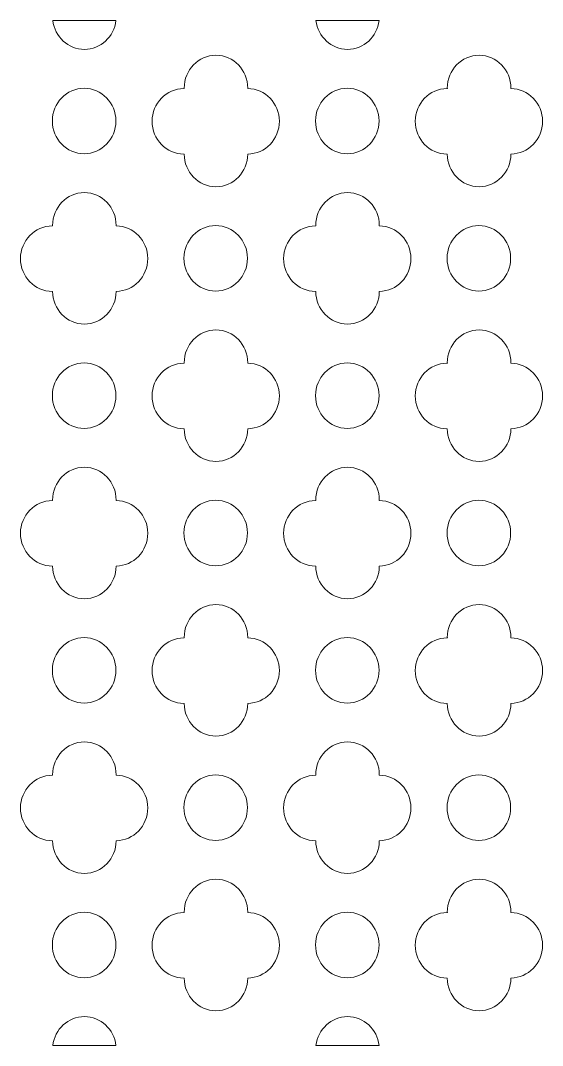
# Model space of a CAD drawing. Header units: millimetres. Extents: x -1200 to 1200, y -590 to 590.
# Drawn here: x -73 to 528, y -590 to 590 of the extents above; entities that cross this region are included whole.
import ezdxf

# ---------------------------------------------------------------- set-up
doc = ezdxf.new("R2010")
doc.units = ezdxf.units.MM
doc.header["$MEASUREMENT"] = 0
doc.layers.add('Layer 1', color=7, linetype='Continuous')

msp = doc.modelspace()

# ---------------------------------------------------------------- linework, layer by layer
at = {"layer": 'Layer 1', "color": 250, "lineweight": 20}
for points, knots in [([(36.5548, 589.9307), (36.5548, 589.9307), (-36.1263, 589.9307), (-36.1263, 589.9307), (-33.9821, 571.2501), (-18.4893, 556.6843), (0.2106, 556.6843), (18.917, 556.6843), (34.4108, 571.2503), (36.5548, 589.9307)], [0, 0, 0, 0, 0.333333333, 0.333333333, 0.333333333, 0.666666667, 0.666666667, 0.666666667, 1, 1, 1, 1]), ([(339.5655, 589.9307), (339.5655, 589.9307), (266.8844, 589.9307), (266.8844, 589.9307), (269.0281, 571.2501), (284.5215, 556.6843), (303.2213, 556.6843), (321.9277, 556.6843), (337.4214, 571.2503), (339.5655, 589.9307)], [0, 0, 0, 0, 0.333333333, 0.333333333, 0.333333333, 0.666666667, 0.666666667, 0.666666667, 1, 1, 1, 1]), ([(115.1206, 512.206), (115.1206, 532.9512), (131.5583, 549.8759), (151.7161, 549.8759), (171.8811, 549.8759), (188.3187, 532.9512), (188.3187, 512.206), (188.3187, 511.992), (188.314, 511.7793), (188.3102, 511.5669), (208.3795, 511.4503), (224.7036, 494.5728), (224.7036, 473.9), (224.7036, 453.2146), (208.3834, 436.3395), (188.3178, 436.2178), (188.2906, 415.4813), (171.8643, 398.5845), (151.7161, 398.5845), (131.5742, 398.5845), (115.1479, 415.4818), (115.1214, 436.2194), (115.0023, 436.2186), (114.8827, 436.2153), (114.7635, 436.2153), (94.6057, 436.2153), (78.1686, 453.1399), (78.1686, 473.9), (78.1686, 494.6453), (94.6057, 511.5699), (114.7635, 511.5699), (114.8856, 511.5699), (115.0065, 511.5663), (115.1286, 511.5656), (115.1252, 511.7785), (115.1206, 511.992), (115.1206, 512.206)], [0, 0, 0, 0, 0.083333333, 0.083333333, 0.083333333, 0.166666667, 0.166666667, 0.166666667, 0.25, 0.25, 0.25, 0.333333333, 0.333333333, 0.333333333, 0.416666667, 0.416666667, 0.416666667, 0.5, 0.5, 0.5, 0.583333333, 0.583333333, 0.583333333, 0.666666667, 0.666666667, 0.666666667, 0.75, 0.75, 0.75, 0.833333333, 0.833333333, 0.833333333, 0.916666667, 0.916666667, 0.916666667, 1, 1, 1, 1]), ([(381.1789, 473.9), (381.1789, 494.6453), (397.6164, 511.5699), (417.7742, 511.5699), (417.8964, 511.5699), (418.0172, 511.5663), (418.1394, 511.5656), (418.1359, 511.7785), (418.1313, 511.992), (418.1313, 512.206), (418.1313, 532.9512), (434.5684, 549.8759), (454.7269, 549.8759), (474.8918, 549.8759), (491.3289, 532.9512), (491.3289, 512.206), (491.3289, 511.992), (491.3247, 511.7793), (491.3209, 511.5669), (511.3904, 511.4503), (527.7143, 494.5728), (527.7143, 473.9), (527.7143, 453.2146), (511.3942, 436.3395), (491.3282, 436.2178), (491.3012, 415.4813), (474.8751, 398.5845), (454.7269, 398.5845), (434.5848, 398.5845), (418.1576, 415.4818), (418.1321, 436.2194), (418.0131, 436.2186), (417.8934, 436.2153), (417.7742, 436.2153), (397.6164, 436.2153), (381.1789, 453.1399), (381.1789, 473.9)], [0, 0, 0, 0, 0.083333333, 0.083333333, 0.083333333, 0.166666667, 0.166666667, 0.166666667, 0.25, 0.25, 0.25, 0.333333333, 0.333333333, 0.333333333, 0.416666667, 0.416666667, 0.416666667, 0.5, 0.5, 0.5, 0.583333333, 0.583333333, 0.583333333, 0.666666667, 0.666666667, 0.666666667, 0.75, 0.75, 0.75, 0.833333333, 0.833333333, 0.833333333, 0.916666667, 0.916666667, 0.916666667, 1, 1, 1, 1]), ([(-0.0732, 436.5524), (-20.2312, 436.5524), (-36.6685, 453.4774), (-36.6685, 474.2376), (-36.6685, 494.9827), (-20.2312, 511.9075), (-0.0732, 511.9075), (20.0918, 511.9075), (36.5292, 494.9827), (36.5292, 474.2376), (36.5292, 453.4774), (20.0918, 436.5524), (-0.0732, 436.5524)], [0, 0, 0, 0, 0.25, 0.25, 0.25, 0.5, 0.5, 0.5, 0.75, 0.75, 0.75, 1, 1, 1, 1]), ([(266.3422, 474.2376), (266.3422, 494.9827), (282.7793, 511.9075), (302.9375, 511.9075), (323.1025, 511.9075), (339.5397, 494.9827), (339.5397, 474.2376), (339.5397, 453.4774), (323.1025, 436.5524), (302.9375, 436.5524), (282.7793, 436.5524), (266.3422, 453.4774), (266.3422, 474.2376)], [0, 0, 0, 0, 0.25, 0.25, 0.25, 0.5, 0.5, 0.5, 0.75, 0.75, 0.75, 1, 1, 1, 1]), ([(-73.3369, 315.8001), (-73.3369, 336.5453), (-56.8996, 353.47), (-36.7419, 353.47), (-36.6197, 353.47), (-36.4981, 353.4664), (-36.3764, 353.4657), (-36.3801, 353.6789), (-36.3846, 353.892), (-36.3846, 354.1059), (-36.3846, 374.8514), (-19.9472, 391.7759), (0.2106, 391.7759), (20.3757, 391.7759), (36.8132, 374.8514), (36.8132, 354.1059), (36.8132, 353.8927), (36.8087, 353.6801), (36.8052, 353.4672), (56.8743, 353.3503), (73.1983, 336.473), (73.1983, 315.8001), (73.1983, 295.1145), (56.8779, 278.2396), (36.8124, 278.1184), (36.7854, 257.3813), (20.359, 240.4845), (0.2106, 240.4845), (-19.9313, 240.4845), (-36.3574, 257.3829), (-36.384, 278.12), (-36.5032, 278.1192), (-36.6224, 278.1153), (-36.7419, 278.1153), (-56.8996, 278.1153), (-73.3369, 295.04), (-73.3369, 315.8001)], [0, 0, 0, 0, 0.083333333, 0.083333333, 0.083333333, 0.166666667, 0.166666667, 0.166666667, 0.25, 0.25, 0.25, 0.333333333, 0.333333333, 0.333333333, 0.416666667, 0.416666667, 0.416666667, 0.5, 0.5, 0.5, 0.583333333, 0.583333333, 0.583333333, 0.666666667, 0.666666667, 0.666666667, 0.75, 0.75, 0.75, 0.833333333, 0.833333333, 0.833333333, 0.916666667, 0.916666667, 0.916666667, 1, 1, 1, 1]), ([(229.6739, 315.8001), (229.6739, 336.5453), (246.1111, 353.47), (266.2688, 353.47), (266.391, 353.47), (266.5118, 353.4664), (266.6341, 353.4657), (266.6305, 353.6789), (266.6261, 353.892), (266.6261, 354.1059), (266.6261, 374.8514), (283.0635, 391.7759), (303.2213, 391.7759), (323.3863, 391.7759), (339.824, 374.8514), (339.824, 354.1059), (339.824, 353.8927), (339.8194, 353.6801), (339.8157, 353.4672), (359.885, 353.3503), (376.209, 336.473), (376.209, 315.8001), (376.209, 295.1145), (359.8888, 278.2396), (339.8231, 278.1184), (339.796, 257.3813), (323.3697, 240.4845), (303.2213, 240.4845), (283.0796, 240.4845), (266.6526, 257.3829), (266.6268, 278.12), (266.5077, 278.1192), (266.3881, 278.1153), (266.2688, 278.1153), (246.1111, 278.1153), (229.6739, 295.04), (229.6739, 315.8001)], [0, 0, 0, 0, 0.083333333, 0.083333333, 0.083333333, 0.166666667, 0.166666667, 0.166666667, 0.25, 0.25, 0.25, 0.333333333, 0.333333333, 0.333333333, 0.416666667, 0.416666667, 0.416666667, 0.5, 0.5, 0.5, 0.583333333, 0.583333333, 0.583333333, 0.666666667, 0.666666667, 0.666666667, 0.75, 0.75, 0.75, 0.833333333, 0.833333333, 0.833333333, 0.916666667, 0.916666667, 0.916666667, 1, 1, 1, 1]), ([(151.4322, 278.4528), (131.2738, 278.4528), (114.8368, 295.3777), (114.8368, 316.1377), (114.8368, 336.8829), (131.2738, 353.8075), (151.4322, 353.8075), (171.5972, 353.8075), (188.0344, 336.8829), (188.0344, 316.1377), (188.0344, 295.3777), (171.5972, 278.4528), (151.4322, 278.4528)], [0, 0, 0, 0, 0.25, 0.25, 0.25, 0.5, 0.5, 0.5, 0.75, 0.75, 0.75, 1, 1, 1, 1]), ([(454.4424, 278.4528), (434.2848, 278.4528), (417.8475, 295.3777), (417.8475, 316.1377), (417.8475, 336.8829), (434.2848, 353.8075), (454.4424, 353.8075), (474.608, 353.8075), (491.0451, 336.8829), (491.0451, 316.1377), (491.0451, 295.3777), (474.608, 278.4528), (454.4424, 278.4528)], [0, 0, 0, 0, 0.25, 0.25, 0.25, 0.5, 0.5, 0.5, 0.75, 0.75, 0.75, 1, 1, 1, 1]), ([(114.7635, 120.0155), (94.6057, 120.0155), (78.1686, 136.94), (78.1686, 157.7005), (78.1686, 178.4458), (94.6057, 195.3704), (114.7635, 195.3704), (114.8856, 195.3704), (115.0065, 195.3674), (115.1286, 195.3658), (115.1252, 195.579), (115.1206, 195.7925), (115.1206, 196.0062), (115.1206, 216.7513), (131.5583, 233.6761), (151.7161, 233.6761), (171.8811, 233.6761), (188.3187, 216.7513), (188.3187, 196.0062), (188.3187, 195.7932), (188.314, 195.5807), (188.3102, 195.3681), (208.3795, 195.2505), (224.7036, 178.3739), (224.7036, 157.7005), (224.7036, 137.0146), (208.3834, 120.1396), (188.3178, 120.0186), (188.2906, 99.2814), (171.8643, 82.3847), (151.7161, 82.3847), (131.5742, 82.3847), (115.1479, 99.2831), (115.1214, 120.0209), (115.0023, 120.0194), (114.8827, 120.0155), (114.7635, 120.0155)], [0, 0, 0, 0, 0.083333333, 0.083333333, 0.083333333, 0.166666667, 0.166666667, 0.166666667, 0.25, 0.25, 0.25, 0.333333333, 0.333333333, 0.333333333, 0.416666667, 0.416666667, 0.416666667, 0.5, 0.5, 0.5, 0.583333333, 0.583333333, 0.583333333, 0.666666667, 0.666666667, 0.666666667, 0.75, 0.75, 0.75, 0.833333333, 0.833333333, 0.833333333, 0.916666667, 0.916666667, 0.916666667, 1, 1, 1, 1]), ([(381.1789, 157.7005), (381.1789, 178.4458), (397.6164, 195.3704), (417.7742, 195.3704), (417.8964, 195.3704), (418.0172, 195.3674), (418.1394, 195.3658), (418.1359, 195.579), (418.1313, 195.7925), (418.1313, 196.0062), (418.1313, 216.7513), (434.5684, 233.6761), (454.7269, 233.6761), (474.8918, 233.6761), (491.3289, 216.7513), (491.3289, 196.0062), (491.3289, 195.7932), (491.3247, 195.5807), (491.3209, 195.3681), (511.3904, 195.2505), (527.7143, 178.3739), (527.7143, 157.7005), (527.7143, 137.0146), (511.3942, 120.1396), (491.3282, 120.0186), (491.3012, 99.2814), (474.8751, 82.3847), (454.7269, 82.3847), (434.5848, 82.3847), (418.1576, 99.2831), (418.1321, 120.0209), (418.0131, 120.0194), (417.8934, 120.0155), (417.7742, 120.0155), (397.6164, 120.0155), (381.1789, 136.94), (381.1789, 157.7005)], [0, 0, 0, 0, 0.083333333, 0.083333333, 0.083333333, 0.166666667, 0.166666667, 0.166666667, 0.25, 0.25, 0.25, 0.333333333, 0.333333333, 0.333333333, 0.416666667, 0.416666667, 0.416666667, 0.5, 0.5, 0.5, 0.583333333, 0.583333333, 0.583333333, 0.666666667, 0.666666667, 0.666666667, 0.75, 0.75, 0.75, 0.833333333, 0.833333333, 0.833333333, 0.916666667, 0.916666667, 0.916666667, 1, 1, 1, 1]), ([(-36.6685, 158.0382), (-36.6685, 178.783), (-20.2312, 195.708), (-0.0732, 195.708), (20.0918, 195.708), (36.5292, 178.783), (36.5292, 158.0382), (36.5292, 137.2777), (20.0918, 120.3529), (-0.0732, 120.3529), (-20.2312, 120.3529), (-36.6685, 137.2777), (-36.6685, 158.0382)], [0, 0, 0, 0, 0.25, 0.25, 0.25, 0.5, 0.5, 0.5, 0.75, 0.75, 0.75, 1, 1, 1, 1]), ([(302.9375, 120.3529), (282.7793, 120.3529), (266.3422, 137.2777), (266.3422, 158.0382), (266.3422, 178.783), (282.7793, 195.708), (302.9375, 195.708), (323.1025, 195.708), (339.5397, 178.783), (339.5397, 158.0382), (339.5397, 137.2777), (323.1025, 120.3529), (302.9375, 120.3529)], [0, 0, 0, 0, 0.25, 0.25, 0.25, 0.5, 0.5, 0.5, 0.75, 0.75, 0.75, 1, 1, 1, 1]), ([(-36.3846, 37.9063), (-36.3846, 58.6516), (-19.9472, 75.5762), (0.2106, 75.5762), (20.3757, 75.5762), (36.8132, 58.6516), (36.8132, 37.9063), (36.8132, 37.6925), (36.8087, 37.48), (36.8052, 37.2674), (56.8743, 37.1505), (73.1983, 20.2736), (73.1983, -0.3993), (73.1983, -21.0853), (56.8779, -37.9603), (36.8124, -38.0813), (36.7854, -58.8184), (20.359, -75.715), (0.2106, -75.715), (-19.9313, -75.715), (-36.3574, -58.8177), (-36.384, -38.0798), (-36.5032, -38.0805), (-36.6224, -38.0845), (-36.7419, -38.0845), (-56.8996, -38.0845), (-73.3369, -21.1599), (-73.3369, -0.3993), (-73.3369, 20.3459), (-56.8996, 37.2705), (-36.7419, 37.2705), (-36.6197, 37.2705), (-36.4981, 37.2666), (-36.3764, 37.2651), (-36.3801, 37.4791), (-36.3846, 37.6917), (-36.3846, 37.9063)], [0, 0, 0, 0, 0.083333333, 0.083333333, 0.083333333, 0.166666667, 0.166666667, 0.166666667, 0.25, 0.25, 0.25, 0.333333333, 0.333333333, 0.333333333, 0.416666667, 0.416666667, 0.416666667, 0.5, 0.5, 0.5, 0.583333333, 0.583333333, 0.583333333, 0.666666667, 0.666666667, 0.666666667, 0.75, 0.75, 0.75, 0.833333333, 0.833333333, 0.833333333, 0.916666667, 0.916666667, 0.916666667, 1, 1, 1, 1]), ([(266.6261, 37.9063), (266.6261, 58.6516), (283.0635, 75.5762), (303.2213, 75.5762), (323.3863, 75.5762), (339.824, 58.6516), (339.824, 37.9063), (339.824, 37.6925), (339.8194, 37.48), (339.8157, 37.2674), (359.885, 37.1505), (376.209, 20.2736), (376.209, -0.3993), (376.209, -21.0853), (359.8888, -37.9603), (339.8231, -38.0813), (339.796, -58.8184), (323.3697, -75.715), (303.2213, -75.715), (283.0796, -75.715), (266.6526, -58.8177), (266.6268, -38.0798), (266.5077, -38.0805), (266.3881, -38.0845), (266.2688, -38.0845), (246.1111, -38.0845), (229.6739, -21.1599), (229.6739, -0.3993), (229.6739, 20.3459), (246.1111, 37.2705), (266.2688, 37.2705), (266.391, 37.2705), (266.5118, 37.2666), (266.6341, 37.2651), (266.6305, 37.4791), (266.6261, 37.6917), (266.6261, 37.9063)], [0, 0, 0, 0, 0.083333333, 0.083333333, 0.083333333, 0.166666667, 0.166666667, 0.166666667, 0.25, 0.25, 0.25, 0.333333333, 0.333333333, 0.333333333, 0.416666667, 0.416666667, 0.416666667, 0.5, 0.5, 0.5, 0.583333333, 0.583333333, 0.583333333, 0.666666667, 0.666666667, 0.666666667, 0.75, 0.75, 0.75, 0.833333333, 0.833333333, 0.833333333, 0.916666667, 0.916666667, 0.916666667, 1, 1, 1, 1]), ([(151.4322, -37.7468), (131.2738, -37.7468), (114.8368, -20.8223), (114.8368, -0.0616), (114.8368, 20.6837), (131.2738, 37.6081), (151.4322, 37.6081), (171.5972, 37.6081), (188.0344, 20.6837), (188.0344, -0.0616), (188.0344, -20.8223), (171.5972, -37.7468), (151.4322, -37.7468)], [0, 0, 0, 0, 0.25, 0.25, 0.25, 0.5, 0.5, 0.5, 0.75, 0.75, 0.75, 1, 1, 1, 1]), ([(417.8475, -0.0616), (417.8475, 20.6837), (434.2848, 37.6081), (454.4424, 37.6081), (474.608, 37.6081), (491.0451, 20.6837), (491.0451, -0.0616), (491.0451, -20.8223), (474.608, -37.7468), (454.4424, -37.7468), (434.2848, -37.7468), (417.8475, -20.8223), (417.8475, -0.0616)], [0, 0, 0, 0, 0.25, 0.25, 0.25, 0.5, 0.5, 0.5, 0.75, 0.75, 0.75, 1, 1, 1, 1]), ([(115.1206, -120.1931), (115.1206, -99.4481), (131.5583, -82.5233), (151.7161, -82.5233), (171.8811, -82.5233), (188.3187, -99.4481), (188.3187, -120.1931), (188.3187, -120.4074), (188.314, -120.6199), (188.3102, -120.8325), (208.3795, -120.949), (224.7036, -137.8263), (224.7036, -158.4994), (224.7036, -179.1847), (208.3834, -196.0598), (188.3178, -196.1812), (188.2906, -216.9178), (171.8643, -233.8147), (151.7161, -233.8147), (131.5742, -233.8147), (115.1479, -216.9174), (115.1214, -196.1797), (115.0023, -196.1804), (114.8827, -196.1839), (114.7635, -196.1839), (94.6057, -196.1839), (78.1686, -179.2594), (78.1686, -158.4994), (78.1686, -137.7539), (94.6057, -120.8295), (114.7635, -120.8295), (114.8856, -120.8295), (115.0065, -120.8329), (115.1286, -120.8337), (115.1252, -120.6207), (115.1206, -120.4074), (115.1206, -120.1931)], [0, 0, 0, 0, 0.083333333, 0.083333333, 0.083333333, 0.166666667, 0.166666667, 0.166666667, 0.25, 0.25, 0.25, 0.333333333, 0.333333333, 0.333333333, 0.416666667, 0.416666667, 0.416666667, 0.5, 0.5, 0.5, 0.583333333, 0.583333333, 0.583333333, 0.666666667, 0.666666667, 0.666666667, 0.75, 0.75, 0.75, 0.833333333, 0.833333333, 0.833333333, 0.916666667, 0.916666667, 0.916666667, 1, 1, 1, 1]), ([(418.1313, -120.1931), (418.1313, -99.4481), (434.5684, -82.5233), (454.7269, -82.5233), (474.8918, -82.5233), (491.3289, -99.4481), (491.3289, -120.1931), (491.3289, -120.4074), (491.3247, -120.6199), (491.3209, -120.8325), (511.3904, -120.949), (527.7143, -137.8263), (527.7143, -158.4994), (527.7143, -179.1847), (511.3942, -196.0598), (491.3282, -196.1812), (491.3012, -216.9178), (474.8751, -233.8147), (454.7269, -233.8147), (434.5848, -233.8147), (418.1576, -216.9174), (418.1321, -196.1797), (418.0131, -196.1804), (417.8934, -196.1839), (417.7742, -196.1839), (397.6164, -196.1839), (381.1789, -179.2594), (381.1789, -158.4994), (381.1789, -137.7539), (397.6164, -120.8295), (417.7742, -120.8295), (417.8964, -120.8295), (418.0172, -120.8329), (418.1394, -120.8337), (418.1359, -120.6207), (418.1313, -120.4074), (418.1313, -120.1931)], [0, 0, 0, 0, 0.083333333, 0.083333333, 0.083333333, 0.166666667, 0.166666667, 0.166666667, 0.25, 0.25, 0.25, 0.333333333, 0.333333333, 0.333333333, 0.416666667, 0.416666667, 0.416666667, 0.5, 0.5, 0.5, 0.583333333, 0.583333333, 0.583333333, 0.666666667, 0.666666667, 0.666666667, 0.75, 0.75, 0.75, 0.833333333, 0.833333333, 0.833333333, 0.916666667, 0.916666667, 0.916666667, 1, 1, 1, 1]), ([(-0.0732, -195.8467), (-20.2312, -195.8467), (-36.6685, -178.9217), (-36.6685, -158.1616), (-36.6685, -137.4164), (-20.2312, -120.4916), (-0.0732, -120.4916), (20.0918, -120.4916), (36.5292, -137.4164), (36.5292, -158.1616), (36.5292, -178.9217), (20.0918, -195.8467), (-0.0732, -195.8467)], [0, 0, 0, 0, 0.25, 0.25, 0.25, 0.5, 0.5, 0.5, 0.75, 0.75, 0.75, 1, 1, 1, 1]), ([(302.9375, -195.8467), (282.7793, -195.8467), (266.3422, -178.9217), (266.3422, -158.1616), (266.3422, -137.4164), (282.7793, -120.4916), (302.9375, -120.4916), (323.1025, -120.4916), (339.5397, -137.4164), (339.5397, -158.1616), (339.5397, -178.9217), (323.1025, -195.8467), (302.9375, -195.8467)], [0, 0, 0, 0, 0.25, 0.25, 0.25, 0.5, 0.5, 0.5, 0.75, 0.75, 0.75, 1, 1, 1, 1]), ([(-36.3846, -278.293), (-36.3846, -257.5479), (-19.9472, -240.6232), (0.2106, -240.6232), (20.3757, -240.6232), (36.8132, -257.5479), (36.8132, -278.293), (36.8132, -278.5065), (36.8087, -278.7191), (36.8052, -278.9321), (56.8743, -279.0489), (73.1983, -295.9262), (73.1983, -316.5992), (73.1983, -337.2846), (56.8779, -354.1596), (36.8124, -354.2809), (36.7854, -375.0178), (20.359, -391.9146), (0.2106, -391.9146), (-19.9313, -391.9146), (-36.3574, -375.0163), (-36.384, -354.2792), (-36.5032, -354.2801), (-36.6224, -354.284), (-36.7419, -354.284), (-56.8996, -354.284), (-73.3369, -337.3592), (-73.3369, -316.5992), (-73.3369, -295.8539), (-56.8996, -278.9292), (-36.7419, -278.9292), (-36.6197, -278.9292), (-36.4981, -278.9329), (-36.3764, -278.9337), (-36.3801, -278.7202), (-36.3846, -278.5072), (-36.3846, -278.293)], [0, 0, 0, 0, 0.083333333, 0.083333333, 0.083333333, 0.166666667, 0.166666667, 0.166666667, 0.25, 0.25, 0.25, 0.333333333, 0.333333333, 0.333333333, 0.416666667, 0.416666667, 0.416666667, 0.5, 0.5, 0.5, 0.583333333, 0.583333333, 0.583333333, 0.666666667, 0.666666667, 0.666666667, 0.75, 0.75, 0.75, 0.833333333, 0.833333333, 0.833333333, 0.916666667, 0.916666667, 0.916666667, 1, 1, 1, 1]), ([(303.2213, -391.9146), (283.0796, -391.9146), (266.6526, -375.0163), (266.6268, -354.2792), (266.5077, -354.2801), (266.3881, -354.284), (266.2688, -354.284), (246.1111, -354.284), (229.6739, -337.3592), (229.6739, -316.5992), (229.6739, -295.8539), (246.1111, -278.9292), (266.2688, -278.9292), (266.391, -278.9292), (266.5118, -278.9329), (266.6341, -278.9337), (266.6305, -278.7202), (266.6261, -278.5072), (266.6261, -278.293), (266.6261, -257.5479), (283.0635, -240.6232), (303.2213, -240.6232), (323.3863, -240.6232), (339.824, -257.5479), (339.824, -278.293), (339.824, -278.5065), (339.8194, -278.7191), (339.8157, -278.9321), (359.885, -279.0489), (376.209, -295.9262), (376.209, -316.5992), (376.209, -337.2846), (359.8888, -354.1596), (339.8231, -354.2809), (339.796, -375.0178), (323.3697, -391.9146), (303.2213, -391.9146)], [0, 0, 0, 0, 0.083333333, 0.083333333, 0.083333333, 0.166666667, 0.166666667, 0.166666667, 0.25, 0.25, 0.25, 0.333333333, 0.333333333, 0.333333333, 0.416666667, 0.416666667, 0.416666667, 0.5, 0.5, 0.5, 0.583333333, 0.583333333, 0.583333333, 0.666666667, 0.666666667, 0.666666667, 0.75, 0.75, 0.75, 0.833333333, 0.833333333, 0.833333333, 0.916666667, 0.916666667, 0.916666667, 1, 1, 1, 1]), ([(114.8368, -316.2615), (114.8368, -337.0216), (131.2738, -353.9464), (151.4322, -353.9464), (171.5972, -353.9464), (188.0344, -337.0216), (188.0344, -316.2615), (188.0344, -295.5163), (171.5972, -278.5916), (151.4322, -278.5916), (131.2738, -278.5916), (114.8368, -295.5163), (114.8368, -316.2615)], [0, 0, 0, 0, 0.25, 0.25, 0.25, 0.5, 0.5, 0.5, 0.75, 0.75, 0.75, 1, 1, 1, 1]), ([(417.8475, -316.2615), (417.8475, -295.5163), (434.2848, -278.5916), (454.4424, -278.5916), (474.608, -278.5916), (491.0451, -295.5163), (491.0451, -316.2615), (491.0451, -337.0216), (474.608, -353.9464), (454.4424, -353.9464), (434.2848, -353.9464), (417.8475, -337.0216), (417.8475, -316.2615)], [0, 0, 0, 0, 0.25, 0.25, 0.25, 0.5, 0.5, 0.5, 0.75, 0.75, 0.75, 1, 1, 1, 1]), ([(115.1206, -436.393), (115.1206, -415.6479), (131.5583, -398.7231), (151.7161, -398.7231), (171.8811, -398.7231), (188.3187, -415.6479), (188.3187, -436.393), (188.3187, -436.606), (188.314, -436.8186), (188.3102, -437.0311), (208.3795, -437.1488), (224.7036, -454.0253), (224.7036, -474.6987), (224.7036, -495.3844), (208.3834, -512.2595), (188.3178, -512.3808), (188.2906, -533.1177), (171.8643, -550.0145), (151.7161, -550.0145), (131.5742, -550.0145), (115.1479, -533.1162), (115.1214, -512.3783), (115.0023, -512.3799), (114.8827, -512.3838), (114.7635, -512.3838), (94.6057, -512.3838), (78.1686, -495.4592), (78.1686, -474.6987), (78.1686, -453.9535), (94.6057, -437.0287), (114.7635, -437.0287), (114.8856, -437.0287), (115.0065, -437.0317), (115.1286, -437.0335), (115.1252, -436.82), (115.1206, -436.6067), (115.1206, -436.393)], [0, 0, 0, 0, 0.083333333, 0.083333333, 0.083333333, 0.166666667, 0.166666667, 0.166666667, 0.25, 0.25, 0.25, 0.333333333, 0.333333333, 0.333333333, 0.416666667, 0.416666667, 0.416666667, 0.5, 0.5, 0.5, 0.583333333, 0.583333333, 0.583333333, 0.666666667, 0.666666667, 0.666666667, 0.75, 0.75, 0.75, 0.833333333, 0.833333333, 0.833333333, 0.916666667, 0.916666667, 0.916666667, 1, 1, 1, 1]), ([(418.1313, -436.393), (418.1313, -415.6479), (434.5684, -398.7231), (454.7269, -398.7231), (474.8918, -398.7231), (491.3289, -415.6479), (491.3289, -436.393), (491.3289, -436.606), (491.3247, -436.8186), (491.3209, -437.0311), (511.3904, -437.1488), (527.7143, -454.0253), (527.7143, -474.6987), (527.7143, -495.3844), (511.3942, -512.2595), (491.3282, -512.3808), (491.3012, -533.1177), (474.8751, -550.0145), (454.7269, -550.0145), (434.5848, -550.0145), (418.1576, -533.1162), (418.1321, -512.3783), (418.0131, -512.3799), (417.8934, -512.3838), (417.7742, -512.3838), (397.6164, -512.3838), (381.1789, -495.4592), (381.1789, -474.6987), (381.1789, -453.9535), (397.6164, -437.0287), (417.7742, -437.0287), (417.8964, -437.0287), (418.0172, -437.0317), (418.1394, -437.0335), (418.1359, -436.82), (418.1313, -436.6067), (418.1313, -436.393)], [0, 0, 0, 0, 0.083333333, 0.083333333, 0.083333333, 0.166666667, 0.166666667, 0.166666667, 0.25, 0.25, 0.25, 0.333333333, 0.333333333, 0.333333333, 0.416666667, 0.416666667, 0.416666667, 0.5, 0.5, 0.5, 0.583333333, 0.583333333, 0.583333333, 0.666666667, 0.666666667, 0.666666667, 0.75, 0.75, 0.75, 0.833333333, 0.833333333, 0.833333333, 0.916666667, 0.916666667, 0.916666667, 1, 1, 1, 1]), ([(-0.0732, -512.0463), (-20.2312, -512.0463), (-36.6685, -495.1214), (-36.6685, -474.3611), (-36.6685, -453.6162), (-20.2312, -436.6911), (-0.0732, -436.6911), (20.0918, -436.6911), (36.5292, -453.6162), (36.5292, -474.3611), (36.5292, -495.1214), (20.0918, -512.0463), (-0.0732, -512.0463)], [0, 0, 0, 0, 0.25, 0.25, 0.25, 0.5, 0.5, 0.5, 0.75, 0.75, 0.75, 1, 1, 1, 1]), ([(302.9375, -512.0463), (282.7793, -512.0463), (266.3422, -495.1214), (266.3422, -474.3611), (266.3422, -453.6162), (282.7793, -436.6911), (302.9375, -436.6911), (323.1025, -436.6911), (339.5397, -453.6162), (339.5397, -474.3611), (339.5397, -495.1214), (323.1025, -512.0463), (302.9375, -512.0463)], [0, 0, 0, 0, 0.25, 0.25, 0.25, 0.5, 0.5, 0.5, 0.75, 0.75, 0.75, 1, 1, 1, 1]), ([(-36.1282, -590.0693), (-36.1282, -590.0693), (36.5567, -590.0693), (36.5567, -590.0693), (34.4178, -571.3955), (18.9212, -556.8227), (0.2106, -556.8227), (-18.4931, -556.8227), (-33.9892, -571.3955), (-36.1282, -590.0693)], [0, 0, 0, 0, 0.333333333, 0.333333333, 0.333333333, 0.666666667, 0.666666667, 0.666666667, 1, 1, 1, 1]), ([(266.8826, -590.0693), (266.8826, -590.0693), (339.5675, -590.0693), (339.5675, -590.0693), (337.4287, -571.3955), (321.9318, -556.8227), (303.2213, -556.8227), (284.5176, -556.8227), (269.0215, -571.3955), (266.8826, -590.0693)], [0, 0, 0, 0, 0.333333333, 0.333333333, 0.333333333, 0.666666667, 0.666666667, 0.666666667, 1, 1, 1, 1])]:
    msp.add_open_spline(points, degree=3, knots=knots, dxfattribs=at)

doc.saveas('drawing.dxf')
